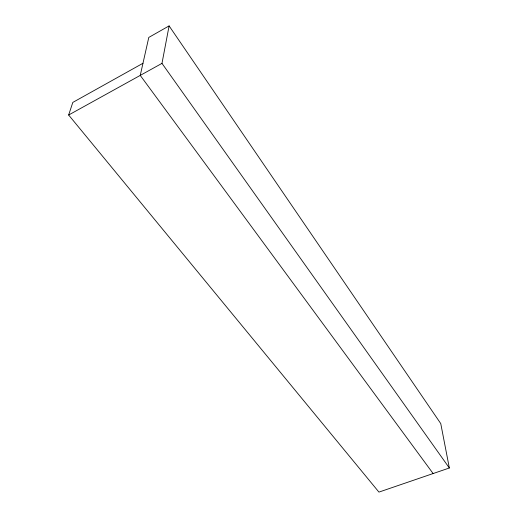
<?xml version="1.0" encoding="UTF-8"?>
<svg xmlns="http://www.w3.org/2000/svg" width="518" height="518" viewBox="0 0 518 518"><rect width="100%" height="100%" fill="white"/><g stroke="black" fill="none" stroke-linecap="round" stroke-linejoin="round"><path stroke-width="0.78" d="M142.968 63.28L72.811 102.422L68.654 115.009L378.936 492.1L449.346 467.994L161.979 63.371L169.101 25.9L148.789 37.425L140.242 75.395L433.119 473.549M68.654 115.009L161.979 63.371M169.101 25.9L440.753 423.582L449.346 467.994"/></g></svg>
